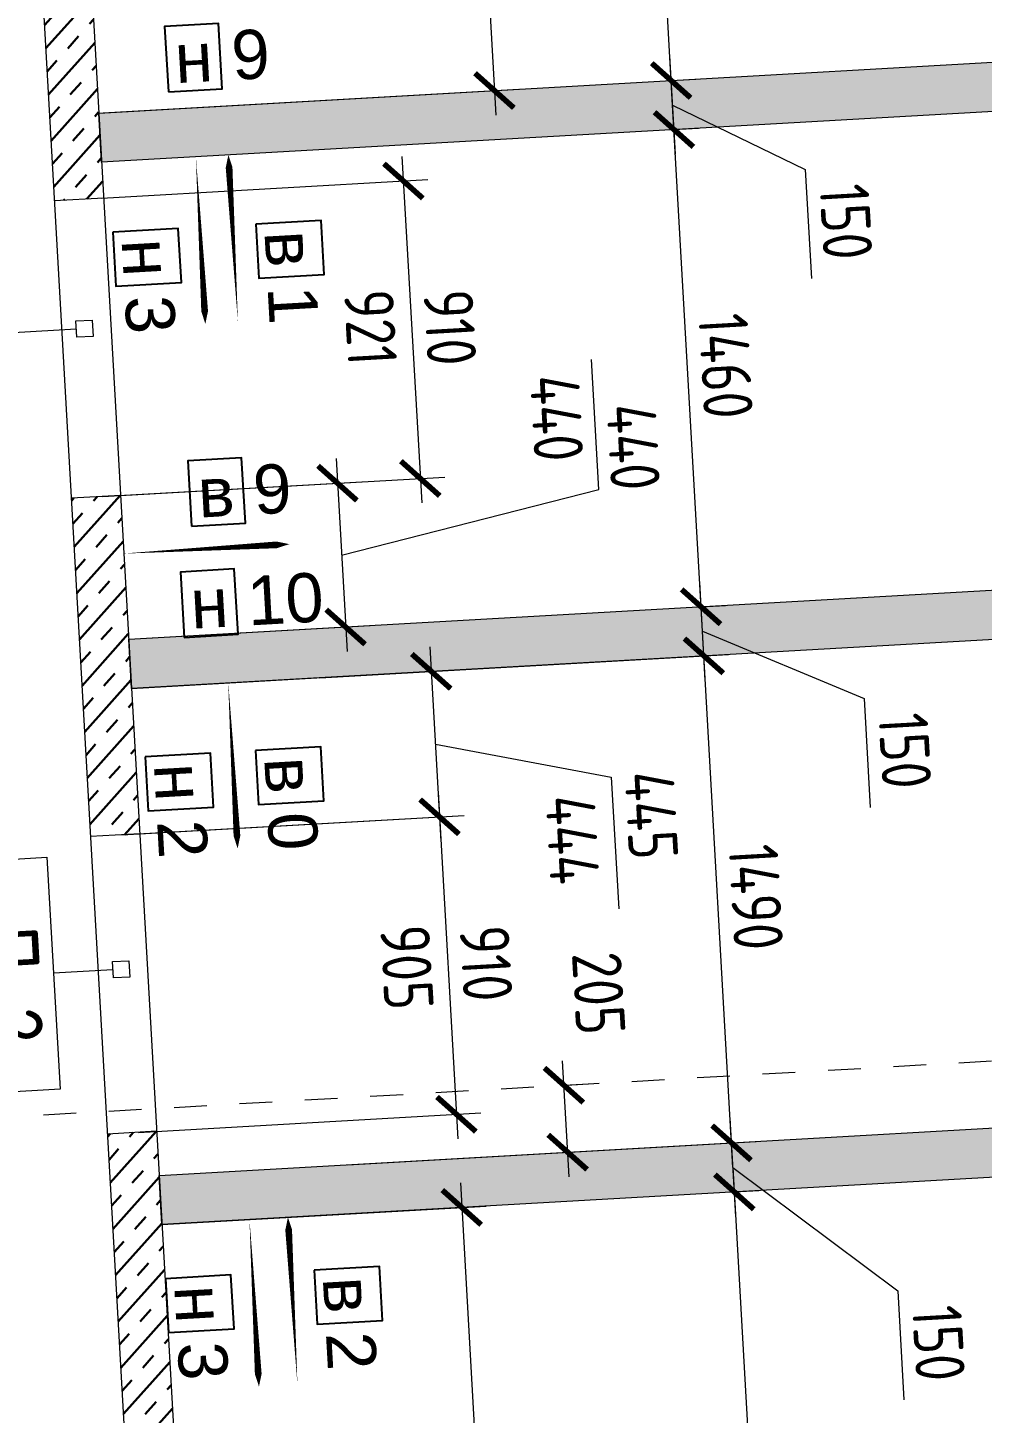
# Model space of a CAD drawing. Header units: metres. Extents: x 93803 to 107732, y 94484 to 125083.
# Drawn here: x 107726.559 to 107729.475, y 110810.089 to 110814.321 of the extents above; entities that cross this region are included whole.
import ezdxf

# ---------------------------------------------------------------- set-up
doc = ezdxf.new("R2010")
doc.units = ezdxf.units.M
doc.header["$PDMODE"] = 35
doc.header["$PDSIZE"] = 1
doc.linetypes.add('_ШПТ__20_т__2_5__Линия сетки', pattern=[25, 20, -2.5, 0, -2.5])
doc.layers.get('Defpoints').update_dxf_attribs({"color": 253})
for name, color, linetype in [('2023.10.30_В_ОТКЛОНЕНИЯ', 7, 'Continuous'), ('2023.10.30_Н_ОТКЛОНЕНИЯ', 7, 'Continuous'), ('_4-3_ маркировка на кладочных планах АР', 7, 'Continuous')]:
    doc.layers.add(name, color=color, linetype=linetype)
for name, color, linetype, lineweight in [('Оси', 250, 'Continuous', 9), ('Размеры', 250, 'Continuous', 9), ('Стены', 7, 'Continuous', 18), ('Стены штриховка', 7, 'Continuous', 30)]:
    doc.layers.add(name, color=color, linetype=linetype, lineweight=lineweight)
doc.styles.add('AxeAndPointZ', font='arial.ttf')
doc.styles.add('ГОСТ 2.304', font='CS_Gost2304.shx')
doc.styles.add('стиль1', font='isocpeur.ttf')
doc.dimstyles.new('невидим', dxfattribs={"dimscale": 100, "dimtxt": 1.5, "dimasz": 1.5, "dimexe": 0.3, "dimexo": 0, "dimgap": 0.5, "dimtad": 1, "dimdec": 0, "dimtxsty": 'ГОСТ 2.304', "dimblk": 'OBLIQUE', "dimcen": 2.5, "dimdle": 0.5, "dimse1": 1, "dimse2": 1, "dimsd1": 1, "dimsd2": 1, "dimadec": 0, "dimazin": 2, "dimtfac": 0.75, "dimtdec": 0, "dimtofl": 0, "dimtmove": 2, "dimatfit": 3, "dimfxl": 1, "dimtfill": 1, "dimtolj": 1, "dimlwd": 9, "dimlwe": 9, "dimarcsym": 1})
doc.dimstyles.new('СПДС', dxfattribs={"dimscale": 100, "dimtxt": 2, "dimasz": 1.5, "dimexe": 1, "dimexo": 0, "dimgap": 0.5, "dimtad": 1, "dimdec": 0, "dimtxsty": 'ГОСТ 2.304', "dimblk": 'ARCHTICK', "dimcen": 2.5, "dimdle": 1, "dimadec": 0, "dimazin": 2, "dimtfac": 0.75, "dimtdec": 0, "dimtmove": 1, "dimatfit": 3, "dimfxl": 1, "dimtfill": 1, "dimtolj": 1, "dimlwd": 9, "dimlwe": 9, "dimarcsym": 1})

# ---------------------------------------------------------------- blocks, each defined once
blk = doc.blocks.new('_ArchTick')
at = {"color": 0, "linetype": 'ByBlock', "const_width": 0.15}
blk.add_lwpolyline([(-0.5, -0.5), (0.5, 0.5)], dxfattribs=at)
blk = doc.blocks.new('*D4526')
at = {"layer": 'Defpoints', "color": 0, "ltscale": 75, "transparency": 16777216}
for p in [(30086.4, 9537.5), (29305.9, 8321), (30086.4, 8322)]:
    blk.add_point(p, dxfattribs=at)
at = {"layer": 'Размеры', "color": 0, "lineweight": 9, "ltscale": 75, "transparency": 16777216}
for p, q in [((29305.9, 8321), (29305.9, 9612.5)), ((30086.4, 8322), (30086.4, 9612.5)), ((29230.9, 9537.5), (30161.4, 9537.5))]:
    blk.add_line(p, q, dxfattribs=at)
at = {"layer": 'Размеры', "color": 0, "lineweight": 9, "ltscale": 75, "transparency": 16777216, "xscale": 112.5, "yscale": 112.5, "zscale": 112.5, "rotation": 180}
blk.add_blockref('_ArchTick', (29305.9, 9537.5), dxfattribs=at)
at = {"layer": 'Размеры', "color": 0, "lineweight": 9, "ltscale": 75, "transparency": 16777216, "xscale": 112.5, "yscale": 112.5, "zscale": 112.5}
blk.add_blockref('_ArchTick', (30086.4, 9537.5), dxfattribs=at)
at = {"layer": 'Размеры', "color": 0, "lineweight": 25, "ltscale": 75, "transparency": 16777216, "insert": (29696.1, 9650), "char_height": 150, "width": 172.39, "attachment_point": 5, "style": 'ГОСТ 2.304'}
blk.add_mtext('\\A1;780', dxfattribs=at)
blk = doc.blocks.new('*D4962')
at = {"layer": 'Defpoints', "color": 0, "ltscale": 75, "transparency": 16777216}
for p in [(31256.4, 9244.2), (30346.4, 8321.3), (31256.4, 8272.3)]:
    blk.add_point(p, dxfattribs=at)
at = {"layer": 'Размеры', "color": 0, "lineweight": 9, "ltscale": 75, "transparency": 16777216}
for p, q in [((30346.4, 8321.3), (30346.4, 9319.2)), ((31256.4, 8272.3), (31256.4, 9319.2)), ((30271.4, 9244.2), (31331.4, 9244.2))]:
    blk.add_line(p, q, dxfattribs=at)
at = {"layer": 'Размеры', "color": 0, "lineweight": 9, "ltscale": 75, "transparency": 16777216, "xscale": 112.5, "yscale": 112.5, "zscale": 112.5, "rotation": 180}
blk.add_blockref('_ArchTick', (30346.4, 9244.2), dxfattribs=at)
at = {"layer": 'Размеры', "color": 0, "lineweight": 9, "ltscale": 75, "transparency": 16777216, "xscale": 112.5, "yscale": 112.5, "zscale": 112.5}
blk.add_blockref('_ArchTick', (31256.4, 9244.2), dxfattribs=at)
at = {"layer": 'Размеры', "color": 0, "lineweight": 25, "ltscale": 75, "transparency": 16777216, "insert": (30801.4, 9361), "char_height": 150, "width": 172.39, "attachment_point": 5, "style": 'ГОСТ 2.304'}
blk.add_mtext('\\A1;910', dxfattribs=at)
blk = doc.blocks.new('*D4963')
at = {"layer": 'Defpoints', "color": 0, "ltscale": 75, "transparency": 16777216}
for p in [(31696.4, 8990.8), (31256.4, 8321.3), (31696.4, 8327.3)]:
    blk.add_point(p, dxfattribs=at)
at = {"layer": 'Размеры', "color": 0, "lineweight": 9, "ltscale": 75, "transparency": 16777216}
for p, q in [((31320.9, 9786.5), (30923.4, 9786.5)), ((31476.4, 8990.8), (31320.9, 9786.5)), ((31256.4, 8321.3), (31256.4, 9065.8)), ((31696.4, 8327.3), (31696.4, 9065.8)), ((31181.4, 8990.8), (31771.4, 8990.8))]:
    blk.add_line(p, q, dxfattribs=at)
at = {"layer": 'Размеры', "color": 0, "lineweight": 9, "ltscale": 75, "transparency": 16777216, "xscale": 112.5, "yscale": 112.5, "zscale": 112.5, "rotation": 180}
blk.add_blockref('_ArchTick', (31256.4, 8990.8), dxfattribs=at)
at = {"layer": 'Размеры', "color": 0, "lineweight": 9, "ltscale": 75, "transparency": 16777216, "xscale": 112.5, "yscale": 112.5, "zscale": 112.5}
blk.add_blockref('_ArchTick', (31696.4, 8990.8), dxfattribs=at)
at = {"layer": 'Размеры', "color": 0, "lineweight": 25, "ltscale": 75, "transparency": 16777216, "insert": (31197.2, 9899), "char_height": 150, "width": 172.39, "attachment_point": 5, "style": 'ГОСТ 2.304'}
blk.add_mtext('\\A1;440', dxfattribs=at)
blk = doc.blocks.new('*D4964')
at = {"layer": 'Defpoints', "color": 0, "ltscale": 75, "transparency": 16777216}
for p in [(32291.5, 9244.2), (31846.5, 8327.3), (32291.5, 8272)]:
    blk.add_point(p, dxfattribs=at)
at = {"layer": 'Размеры', "color": 0, "lineweight": 9, "ltscale": 75, "transparency": 16777216}
for p, q in [((32069, 9244.2), (32199.9, 9774.7)), ((32199.9, 9774.7), (32603.6, 9774.7)), ((31846.5, 8327.3), (31846.5, 9319.2)), ((32291.5, 8272), (32291.5, 9319.2)), ((31771.5, 9244.2), (32366.5, 9244.2))]:
    blk.add_line(p, q, dxfattribs=at)
at = {"layer": 'Размеры', "color": 0, "lineweight": 9, "ltscale": 75, "transparency": 16777216, "xscale": 112.5, "yscale": 112.5, "zscale": 112.5, "rotation": 180}
blk.add_blockref('_ArchTick', (31846.5, 9244.2), dxfattribs=at)
at = {"layer": 'Размеры', "color": 0, "lineweight": 9, "ltscale": 75, "transparency": 16777216, "xscale": 112.5, "yscale": 112.5, "zscale": 112.5}
blk.add_blockref('_ArchTick', (32291.5, 9244.2), dxfattribs=at)
at = {"layer": 'Размеры', "color": 0, "lineweight": 25, "ltscale": 75, "transparency": 16777216, "insert": (32323.6, 9890.3), "char_height": 150, "width": 172.39, "attachment_point": 5, "style": 'ГОСТ 2.304'}
blk.add_mtext('\\A1;445', dxfattribs=at)
blk = doc.blocks.new('*D4965')
at = {"layer": 'Defpoints', "color": 0, "ltscale": 75, "transparency": 16777216}
for p in [(33201.5, 9244.2), (32291.5, 8321), (33201.5, 8272)]:
    blk.add_point(p, dxfattribs=at)
at = {"layer": 'Размеры', "color": 0, "lineweight": 9, "ltscale": 75, "transparency": 16777216}
for p, q in [((32291.5, 8321), (32291.5, 9319.2)), ((33201.5, 8272), (33201.5, 9319.2)), ((32216.5, 9244.2), (33276.5, 9244.2))]:
    blk.add_line(p, q, dxfattribs=at)
at = {"layer": 'Размеры', "color": 0, "lineweight": 9, "ltscale": 75, "transparency": 16777216, "xscale": 112.5, "yscale": 112.5, "zscale": 112.5, "rotation": 180}
blk.add_blockref('_ArchTick', (32291.5, 9244.2), dxfattribs=at)
at = {"layer": 'Размеры', "color": 0, "lineweight": 9, "ltscale": 75, "transparency": 16777216, "xscale": 112.5, "yscale": 112.5, "zscale": 112.5}
blk.add_blockref('_ArchTick', (33201.5, 9244.2), dxfattribs=at)
at = {"layer": 'Размеры', "color": 0, "lineweight": 25, "ltscale": 75, "transparency": 16777216, "insert": (32746.5, 9361), "char_height": 150, "width": 172.39, "attachment_point": 5, "style": 'ГОСТ 2.304'}
blk.add_mtext('\\A1;910', dxfattribs=at)
blk = doc.blocks.new('*D4527')
at = {"layer": 'Defpoints', "color": 0, "ltscale": 75, "transparency": 16777216}
for p in [(35751.4, 9244.2), (33486.4, 8327.2), (35751.4, 8272)]:
    blk.add_point(p, dxfattribs=at)
at = {"layer": 'Размеры', "color": 0, "lineweight": 9, "ltscale": 75, "transparency": 16777216}
for p, q in [((33486.4, 8327.2), (33486.4, 9319.2)), ((35751.4, 8272), (35751.4, 9319.2)), ((33411.4, 9244.2), (35826.4, 9244.2))]:
    blk.add_line(p, q, dxfattribs=at)
at = {"layer": 'Размеры', "color": 0, "lineweight": 9, "ltscale": 75, "transparency": 16777216, "xscale": 112.5, "yscale": 112.5, "zscale": 112.5, "rotation": 180}
blk.add_blockref('_ArchTick', (33486.4, 9244.2), dxfattribs=at)
at = {"layer": 'Размеры', "color": 0, "lineweight": 9, "ltscale": 75, "transparency": 16777216, "xscale": 112.5, "yscale": 112.5, "zscale": 112.5}
blk.add_blockref('_ArchTick', (35751.4, 9244.2), dxfattribs=at)
at = {"layer": 'Размеры', "color": 0, "lineweight": 25, "ltscale": 75, "transparency": 16777216, "insert": (34618.9, 9365.6), "char_height": 150, "width": 172.39, "attachment_point": 5, "style": 'ГОСТ 2.304'}
blk.add_mtext('\\A1;2265', dxfattribs=at)
blk = doc.blocks.new('*D4992')
at = {"layer": 'Defpoints', "color": 0, "ltscale": 100, "transparency": 16777216}
for p in [(32292.2, 9027.2), (31848, 8738.8, -62.6), (32292.2, 8268.2, 1118.9)]:
    blk.add_point(p, dxfattribs=at)
at = {"color": 0, "ltscale": 100, "transparency": 16777216, "insert": (32384.3, 9645.4), "char_height": 150, "attachment_point": 5, "style": 'ГОСТ 2.304', "bg_fill": 3, "box_fill_scale": 1.1, "bg_fill_color": 256, "bg_fill_true_color": 13158600, "bg_fill_transparency": 0}
blk.add_mtext('\\A1;444', dxfattribs=at)
blk = doc.blocks.new('_Oblique')
at = {"color": 0, "linetype": 'ByBlock', "lineweight": -2}
blk.add_line((-0.5, -0.5), (0.5, 0.5), dxfattribs=at)
blk = doc.blocks.new('*D4993')
at = {"layer": 'Defpoints', "color": 0, "ltscale": 100, "transparency": 16777216}
for p in [(33197.7, 8733.2), (32292.2, 8268.2, 1118.9), (33197.7, 8257, 1051.9)]:
    blk.add_point(p, dxfattribs=at)
at = {"color": 0, "ltscale": 100, "transparency": 16777216, "insert": (32744.9, 9118.8), "char_height": 150, "attachment_point": 5, "style": 'ГОСТ 2.304', "bg_fill": 3, "box_fill_scale": 1.1, "bg_fill_color": 256, "bg_fill_true_color": 13158600, "bg_fill_transparency": 0}
blk.add_mtext('\\A1;905', dxfattribs=at)
blk = doc.blocks.new('*D4994')
at = {"layer": 'Defpoints', "color": 0, "ltscale": 100, "transparency": 16777216}
for p in [(31257.8, 9226.1), (31848, 8738.8, -62.6), (31257.8, 8253.8, 1022.5)]:
    blk.add_point(p, dxfattribs=at)
at = {"color": 0, "ltscale": 100, "transparency": 16777216, "insert": (31096, 9670.3), "char_height": 150, "attachment_point": 5, "style": 'ГОСТ 2.304', "bg_fill": 3, "box_fill_scale": 1.1, "bg_fill_color": 256, "bg_fill_true_color": 13158600, "bg_fill_transparency": 0}
blk.add_mtext('\\A1;440', dxfattribs=at)
blk = doc.blocks.new('*D4995')
at = {"layer": 'Defpoints', "color": 0, "ltscale": 100, "transparency": 16777216}
for p in [(30337.2, 8697.3), (31257.8, 8253.8, 1022.5), (30337.2, 8225.6, 896.8)]:
    blk.add_point(p, dxfattribs=at)
at = {"color": 0, "ltscale": 100, "transparency": 16777216, "insert": (30787.4, 9118.8), "char_height": 150, "attachment_point": 5, "style": 'ГОСТ 2.304', "bg_fill": 3, "box_fill_scale": 1.1, "bg_fill_color": 256, "bg_fill_true_color": 13158600, "bg_fill_transparency": 0}
blk.add_mtext('\\A1;921', dxfattribs=at)
blk = doc.blocks.new('*D4924')
at = {"layer": 'Defpoints', "color": 0, "ltscale": 100, "transparency": 16777216}
for p in [(33131.5, 9576.8), (33131.5, 9576.8), (33336.3, 9576.8)]:
    blk.add_point(p, dxfattribs=at)
at = {"layer": 'Размеры', "color": 0, "lineweight": 9, "ltscale": 100, "transparency": 16777216}
for p, q in [((33131.5, 9576.8), (33131.5, 9651.8)), ((33336.3, 9576.8), (33336.3, 9651.8)), ((33411.3, 9576.8), (33056.5, 9576.8))]:
    blk.add_line(p, q, dxfattribs=at)
at = {"layer": 'Размеры', "color": 0, "lineweight": 9, "ltscale": 100, "transparency": 16777216, "xscale": 112.5, "yscale": 112.5, "zscale": 112.5, "rotation": 180}
blk.add_blockref('_ArchTick', (33131.5, 9576.8), dxfattribs=at)
at = {"layer": 'Размеры', "color": 0, "lineweight": 9, "ltscale": 100, "transparency": 16777216, "xscale": 112.5, "yscale": 112.5, "zscale": 112.5}
blk.add_blockref('_ArchTick', (33336.3, 9576.8), dxfattribs=at)
at = {"layer": 'Размеры', "color": 0, "lineweight": 25, "ltscale": 100, "transparency": 16777216, "insert": (32857.3, 9699), "char_height": 150, "attachment_point": 5, "style": 'ГОСТ 2.304'}
blk.add_mtext('\\A1;205', dxfattribs=at)
blk = doc.blocks.new('*D4925')
at = {"layer": 'Defpoints', "color": 0, "ltscale": 100, "transparency": 16777216}
for p in [(31846.5, 10078.1), (31846.5, 8903.2), (33336.3, 8903.2)]:
    blk.add_point(p, dxfattribs=at)
at = {"layer": 'Размеры', "color": 0, "lineweight": 9, "ltscale": 100, "transparency": 16777216}
for p, q in [((31846.5, 8903.2), (31846.5, 10153.1)), ((33336.3, 8903.2), (33336.3, 10153.1)), ((33411.3, 10078.1), (31771.5, 10078.1))]:
    blk.add_line(p, q, dxfattribs=at)
at = {"layer": 'Размеры', "color": 0, "lineweight": 9, "ltscale": 100, "transparency": 16777216, "xscale": 112.5, "yscale": 112.5, "zscale": 112.5, "rotation": 180}
blk.add_blockref('_ArchTick', (31846.5, 10078.1), dxfattribs=at)
at = {"layer": 'Размеры', "color": 0, "lineweight": 9, "ltscale": 100, "transparency": 16777216, "xscale": 112.5, "yscale": 112.5, "zscale": 112.5}
blk.add_blockref('_ArchTick', (33336.3, 10078.1), dxfattribs=at)
at = {"layer": 'Размеры', "color": 0, "lineweight": 25, "ltscale": 100, "transparency": 16777216, "insert": (32591.4, 10194.9), "char_height": 150, "attachment_point": 5, "style": 'ГОСТ 2.304'}
blk.add_mtext('\\A1;1490', dxfattribs=at)
blk = doc.blocks.new('*D4926')
at = {"layer": 'Defpoints', "color": 0, "ltscale": 100, "transparency": 16777216}
for p in [(31696.4, 10078.1), (31696.4, 10078.1), (31846.5, 10078.1)]:
    blk.add_point(p, dxfattribs=at)
at = {"layer": 'Размеры', "color": 0, "lineweight": 9, "ltscale": 100, "transparency": 16777216}
for p, q in [((31771.4, 10078.1), (32004, 10559.2)), ((32004, 10559.2), (32337.8, 10559.2)), ((31696.4, 10078.1), (31696.4, 10153.1)), ((31846.5, 10078.1), (31846.5, 10153.1)), ((31921.5, 10078.1), (31621.4, 10078.1))]:
    blk.add_line(p, q, dxfattribs=at)
at = {"layer": 'Размеры', "color": 0, "lineweight": 9, "ltscale": 100, "transparency": 16777216, "xscale": 112.5, "yscale": 112.5, "zscale": 112.5, "rotation": 180}
blk.add_blockref('_ArchTick', (31696.4, 10078.1), dxfattribs=at)
at = {"layer": 'Размеры', "color": 0, "lineweight": 9, "ltscale": 100, "transparency": 16777216, "xscale": 112.5, "yscale": 112.5, "zscale": 112.5}
blk.add_blockref('_ArchTick', (31846.5, 10078.1), dxfattribs=at)
at = {"layer": 'Размеры', "color": 0, "lineweight": 25, "ltscale": 100, "transparency": 16777216, "insert": (32170.9, 10674.8), "char_height": 150, "attachment_point": 5, "style": 'ГОСТ 2.304'}
blk.add_mtext('\\A1;150', dxfattribs=at)
blk = doc.blocks.new('*D4927')
at = {"layer": 'Defpoints', "color": 0, "ltscale": 100, "transparency": 16777216}
for p in [(30236.4, 10078.1), (30236.4, 10078.1), (31696.4, 10078.1)]:
    blk.add_point(p, dxfattribs=at)
at = {"layer": 'Размеры', "color": 0, "lineweight": 9, "ltscale": 100, "transparency": 16777216}
for p, q in [((30236.4, 10078.1), (30236.4, 10153.1)), ((31696.4, 10078.1), (31696.4, 10153.1)), ((31771.4, 10078.1), (30161.4, 10078.1))]:
    blk.add_line(p, q, dxfattribs=at)
at = {"layer": 'Размеры', "color": 0, "lineweight": 9, "ltscale": 100, "transparency": 16777216, "xscale": 112.5, "yscale": 112.5, "zscale": 112.5, "rotation": 180}
blk.add_blockref('_ArchTick', (30236.4, 10078.1), dxfattribs=at)
at = {"layer": 'Размеры', "color": 0, "lineweight": 9, "ltscale": 100, "transparency": 16777216, "xscale": 112.5, "yscale": 112.5, "zscale": 112.5}
blk.add_blockref('_ArchTick', (31696.4, 10078.1), dxfattribs=at)
at = {"layer": 'Размеры', "color": 0, "lineweight": 25, "ltscale": 100, "transparency": 16777216, "insert": (30966.4, 10194.9), "char_height": 150, "attachment_point": 5, "style": 'ГОСТ 2.304'}
blk.add_mtext('\\A1;1460', dxfattribs=at)
blk = doc.blocks.new('*D4928')
at = {"layer": 'Defpoints', "color": 0, "ltscale": 100, "transparency": 16777216}
for p in [(30086.4, 10078.1), (30086.4, 10078.1), (30236.4, 10078.1)]:
    blk.add_point(p, dxfattribs=at)
at = {"layer": 'Размеры', "color": 0, "lineweight": 9, "ltscale": 100, "transparency": 16777216}
for p, q in [((30161.4, 10078.1), (30380.6, 10471.2)), ((30380.6, 10471.2), (30714.4, 10471.2)), ((30086.4, 10078.1), (30086.4, 10153.1)), ((30236.4, 10078.1), (30236.4, 10153.1)), ((30311.4, 10078.1), (30011.4, 10078.1))]:
    blk.add_line(p, q, dxfattribs=at)
at = {"layer": 'Размеры', "color": 0, "lineweight": 9, "ltscale": 100, "transparency": 16777216, "xscale": 112.5, "yscale": 112.5, "zscale": 112.5, "rotation": 180}
blk.add_blockref('_ArchTick', (30086.4, 10078.1), dxfattribs=at)
at = {"layer": 'Размеры', "color": 0, "lineweight": 9, "ltscale": 100, "transparency": 16777216, "xscale": 112.5, "yscale": 112.5, "zscale": 112.5}
blk.add_blockref('_ArchTick', (30236.4, 10078.1), dxfattribs=at)
at = {"layer": 'Размеры', "color": 0, "lineweight": 25, "ltscale": 100, "transparency": 16777216, "insert": (30547.5, 10586.8), "char_height": 150, "attachment_point": 5, "style": 'ГОСТ 2.304'}
blk.add_mtext('\\A1;150', dxfattribs=at)
blk = doc.blocks.new('*D4929')
at = {"layer": 'Defpoints', "color": 0, "ltscale": 100, "transparency": 16777216}
for p in [(27011.4, 10078.1), (27011.4, 10078.1), (30086.4, 10078.1)]:
    blk.add_point(p, dxfattribs=at)
at = {"layer": 'Размеры', "color": 0, "lineweight": 9, "ltscale": 100, "transparency": 16777216}
for p, q in [((27011.4, 10078.1), (27011.4, 10153.1)), ((30086.4, 10078.1), (30086.4, 10153.1)), ((30161.4, 10078.1), (26936.4, 10078.1))]:
    blk.add_line(p, q, dxfattribs=at)
at = {"layer": 'Размеры', "color": 0, "lineweight": 9, "ltscale": 100, "transparency": 16777216, "xscale": 112.5, "yscale": 112.5, "zscale": 112.5, "rotation": 180}
blk.add_blockref('_ArchTick', (27011.4, 10078.1), dxfattribs=at)
at = {"layer": 'Размеры', "color": 0, "lineweight": 9, "ltscale": 100, "transparency": 16777216, "xscale": 112.5, "yscale": 112.5, "zscale": 112.5}
blk.add_blockref('_ArchTick', (30086.4, 10078.1), dxfattribs=at)
at = {"layer": 'Размеры', "color": 0, "lineweight": 25, "ltscale": 100, "transparency": 16777216, "insert": (28548.9, 10193.7), "char_height": 150, "attachment_point": 5, "style": 'ГОСТ 2.304'}
blk.add_mtext('\\A1;3075', dxfattribs=at)
blk = doc.blocks.new('*D4931')
at = {"layer": 'Defpoints', "color": 0, "ltscale": 100, "transparency": 16777216}
for p in [(33486.4, 10078.1), (38876.4, 10078.1), (38876.4, 10078.1)]:
    blk.add_point(p, dxfattribs=at)
at = {"layer": 'Размеры', "color": 0, "lineweight": 9, "ltscale": 100, "transparency": 16777216}
for p, q in [((33486.4, 10078.1), (33486.4, 10153.1)), ((38876.4, 10078.1), (38876.4, 10153.1)), ((33411.4, 10078.1), (38951.4, 10078.1))]:
    blk.add_line(p, q, dxfattribs=at)
at = {"layer": 'Размеры', "color": 0, "lineweight": 9, "ltscale": 100, "transparency": 16777216, "xscale": 112.5, "yscale": 112.5, "zscale": 112.5, "rotation": 180}
blk.add_blockref('_ArchTick', (33486.4, 10078.1), dxfattribs=at)
at = {"layer": 'Размеры', "color": 0, "lineweight": 9, "ltscale": 100, "transparency": 16777216, "xscale": 112.5, "yscale": 112.5, "zscale": 112.5}
blk.add_blockref('_ArchTick', (38876.4, 10078.1), dxfattribs=at)
at = {"layer": 'Размеры', "color": 0, "lineweight": 25, "ltscale": 100, "transparency": 16777216, "insert": (36181.4, 10194.9), "char_height": 150, "attachment_point": 5, "style": 'ГОСТ 2.304'}
blk.add_mtext('\\A1;5390', dxfattribs=at)
blk = doc.blocks.new('*D4933')
at = {"layer": 'Defpoints', "color": 0, "ltscale": 100, "transparency": 16777216}
for p in [(33336.3, 10078.1), (33336.3, 10078.1), (33486.4, 10078.1)]:
    blk.add_point(p, dxfattribs=at)
at = {"layer": 'Размеры', "color": 0, "lineweight": 9, "ltscale": 100, "transparency": 16777216}
for p, q in [((33411.3, 10078.1), (33816.3, 10559.2)), ((33816.3, 10559.2), (34150.1, 10559.2)), ((33336.3, 10078.1), (33336.3, 10153.1)), ((33486.4, 10078.1), (33486.4, 10153.1)), ((33561.4, 10078.1), (33261.3, 10078.1))]:
    blk.add_line(p, q, dxfattribs=at)
at = {"layer": 'Размеры', "color": 0, "lineweight": 9, "ltscale": 100, "transparency": 16777216, "xscale": 112.5, "yscale": 112.5, "zscale": 112.5, "rotation": 180}
blk.add_blockref('_ArchTick', (33336.3, 10078.1), dxfattribs=at)
at = {"layer": 'Размеры', "color": 0, "lineweight": 9, "ltscale": 100, "transparency": 16777216, "xscale": 112.5, "yscale": 112.5, "zscale": 112.5}
blk.add_blockref('_ArchTick', (33486.4, 10078.1), dxfattribs=at)
at = {"layer": 'Размеры', "color": 0, "lineweight": 25, "ltscale": 100, "transparency": 16777216, "insert": (33983.2, 10674.8), "char_height": 150, "attachment_point": 5, "style": 'ГОСТ 2.304'}
blk.add_mtext('\\A1;150', dxfattribs=at)
blk = doc.blocks.new('*D3545')
at = {"layer": 'Defpoints', "color": 0, "transparency": 16777216}
for p in [(35736, 8743), (33489, 8620.7, 3927), (35736, 8217, 5219)]:
    blk.add_point(p, dxfattribs=at)
at = {"color": 0, "transparency": 16777216, "insert": (34616.6, 9113.7), "char_height": 150, "attachment_point": 5, "style": 'ГОСТ 2.304', "bg_fill": 3, "box_fill_scale": 1.1, "bg_fill_color": 256, "bg_fill_true_color": 13158600, "bg_fill_transparency": 0}
blk.add_mtext('\\A1;2247', dxfattribs=at)
blk = doc.blocks.new('*D3548')
at = {"layer": 'Defpoints', "color": 0, "ltscale": 100, "transparency": 16777216}
for p in [(29303.6, 9313.1), (30088.5, 8722.3, 3935), (29303.6, 8253.5, 1007.6)]:
    blk.add_point(p, dxfattribs=at)
at = {"color": 0, "ltscale": 100, "transparency": 16777216, "insert": (29700.5, 9404.6), "char_height": 150, "attachment_point": 5, "style": 'ГОСТ 2.304', "bg_fill": 3, "box_fill_scale": 1.1, "bg_fill_color": 256, "bg_fill_true_color": 13158600, "bg_fill_transparency": 0}
blk.add_mtext('\\A1;785', dxfattribs=at)
blk = doc.blocks.new('34433')
at = {"layer": 'Оси', "linetype": '_ШПТ__20_т__2_5__Линия сетки'}
blk.add_line((33131.5, -815.2), (33131.5, 12717.6), dxfattribs=at)
at = {"layer": 'Стены'}
for points in [[(30086.4, 12187.3), (30236.4, 12187.3), (30236.4, 8327.3), (30086.4, 8327.3)], [(33336.3, 12187.2), (33486.4, 12187.2), (33486.4, 8327.2), (33336.3, 8327.2)]]:
    blk.add_lwpolyline(points, close=True, dxfattribs=at)
at = {"layer": 'Размеры', "color": 0, "lineweight": 25, "ltscale": 100}
for base, p1, p2, picture, middle in [((31696.4, 10078.1), (31846.5, 10078.1), (31696.4, 10078.1), '*D4926', (32041.5, 10559.2)), ((33336.3, 10078.1), (33486.4, 10078.1), (33336.3, 10078.1), '*D4933', (33853.8, 10559.2)), ((30086.4, 10078.1), (30236.4, 10078.1), (30086.4, 10078.1), '*D4928', (30418.1, 10471.2)), ((33131.5, 9576.8), (33336.3, 9576.8), (33131.5, 9576.8), '*D4924', (32857.3, 9577.6))]:
    dim = blk.add_linear_dim(base=base, p1=p1, p2=p2, dimstyle='СПДС', override={"dimscale": 75, "dimtfill": 0}, dxfattribs=at)
    dim.commit()
    dim.dimension.update_dxf_attribs({"geometry": picture, "text_midpoint": middle, "dimtype": 160})
for base, p1, p2, picture, middle in [((27011.4, 10078.1), (30086.4, 10078.1), (27011.4, 10078.1), '*D4929', (28548.9, 10193.7)), ((30236.4, 10078.1), (31696.4, 10078.1), (30236.4, 10078.1), '*D4927', (30966.4, 10194.9)), ((38876.4, 10078.1), (33486.4, 10078.1), (38876.4, 10078.1), '*D4931', (36181.4, 10194.9))]:
    dim = blk.add_linear_dim(base=base, p1=p1, p2=p2, dimstyle='СПДС', override={"dimscale": 75, "dimtfill": 0}, dxfattribs=at)
    dim.commit()
    dim.dimension.update_dxf_attribs({"geometry": picture, "text_midpoint": middle})
at = {"layer": 'Размеры', "color": 0, "lineweight": 25, "ltscale": 75}
for base, p1, p2, picture, middle in [((31696.4, 8990.8), (31256.4, 8321.3), (31696.4, 8327.3), '*D4963', (31283.4, 9786.5)), ((32291.5, 9244.2), (31846.5, 8327.3), (32291.5, 8272), '*D4964', (32237.4, 9774.7))]:
    dim = blk.add_linear_dim(base=base, p1=p1, p2=p2, dimstyle='СПДС', override={"dimscale": 75, "dimtfill": 0}, dxfattribs=at)
    dim.commit()
    dim.dimension.update_dxf_attribs({"geometry": picture, "text_midpoint": middle, "dimtype": 160})
dim = blk.add_linear_dim(base=(30086.4, 9537.5), p1=(29305.9, 8321), p2=(30086.4, 8322), text='780', dimstyle='СПДС', override={"dimscale": 75, "dimtfill": 0}, dxfattribs=at)
dim.commit()
dim.dimension.update_dxf_attribs({"geometry": '*D4526', "text_midpoint": (29696.1, 9650)})
for base, p1, p2, picture, middle in [((31256.4, 9244.2), (30346.4, 8321.3), (31256.4, 8272.3), '*D4962', (30801.4, 9361)), ((33201.5, 9244.2), (32291.5, 8321), (33201.5, 8272), '*D4965', (32746.5, 9361)), ((35751.4, 9244.2), (33486.4, 8327.2), (35751.4, 8272), '*D4527', (34618.9, 9365.6))]:
    dim = blk.add_linear_dim(base=base, p1=p1, p2=p2, dimstyle='СПДС', override={"dimscale": 75, "dimtfill": 0}, dxfattribs=at)
    dim.commit()
    dim.dimension.update_dxf_attribs({"geometry": picture, "text_midpoint": middle})
at = {"ltscale": 100}
dim = blk.add_linear_dim(base=(32292.2, 9027.2), p1=(31848, 8738.8, -62.6), p2=(32292.2, 8268.2, 1118.9), dimstyle='невидим', dxfattribs=at)
dim.commit()
dim.dimension.update_dxf_attribs({"geometry": '*D4992', "text_midpoint": (32384.3, 9645.4), "dimtype": 160})
dim = blk.add_linear_dim(base=(31257.8, 9226.1), p1=(31848, 8738.8, -62.6), p2=(31257.8, 8253.8, 1022.5), text='440', dimstyle='невидим', dxfattribs=at)
dim.commit()
dim.dimension.update_dxf_attribs({"geometry": '*D4994', "text_midpoint": (31096, 9670.3), "dimtype": 160})
dim = blk.add_linear_dim(base=(33197.6921, 8733.1895), p1=(32292.1968, 8268.1647, 1118.9), p2=(33197.6921, 8257.0436, 1051.9), dimstyle='невидим', dxfattribs=at)
dim.commit()
dim.dimension.update_dxf_attribs({"geometry": '*D4993', "text_midpoint": (32744.9444, 9118.7767), "dimtype": 160})
at = {"layer": 'Стены штриховка'}
h = blk.add_hatch(dxfattribs=at)
h.set_pattern_fill('ASHLER', color=256, scale=200, angle=270, pattern_type=2)
h.set_pattern_definition([(315, (-71903.45, 379.79), (70.71068, 70.71068), []), (315, (-71832.75, 379.79), (70.71068, 70.71068), [50, -50])])
h.paths.add_polyline_path([(35751.4, 8327), (33201.5, 8327), (33201.5, 8177), (35751.4, 8177)])
at = {"layer": 'Стены'}
blk.add_lwpolyline([(31696.4, 12187.3), (31846.5, 12187.3), (31846.5, 8327.3), (31696.4, 8327.3)], close=True, dxfattribs=at)
for points in [[(32291.5, 8327), (32291.5, 8177)], [(33201.5, 8327), (33201.5, 8177)]]:
    blk.add_lwpolyline(points, dxfattribs=at)
at = {"ltscale": 100}
dim = blk.add_linear_dim(base=(30337.2, 8697.3), p1=(31257.8, 8253.8, 1022.5), p2=(30337.2, 8225.6, 896.8), dimstyle='невидим', dxfattribs=at)
dim.commit()
dim.dimension.update_dxf_attribs({"geometry": '*D4995', "text_midpoint": (30787.4, 9118.8), "dimtype": 160})
at = {"layer": 'Размеры', "color": 0, "lineweight": 25, "ltscale": 100}
dim = blk.add_linear_dim(base=(31846.5, 10078.1), p1=(33336.3, 8903.2), p2=(31846.5, 8903.2), dimstyle='СПДС', override={"dimscale": 75, "dimtfill": 0}, dxfattribs=at)
dim.commit()
dim.dimension.update_dxf_attribs({"geometry": '*D4925', "text_midpoint": (32591.4, 10194.9)})
at = {"layer": 'Стены штриховка'}
h = blk.add_hatch(dxfattribs=at)
h.set_pattern_fill('ASHLER', color=256, scale=200, angle=270, pattern_type=2)
h.set_pattern_definition([(315, (-90163.45, 379.79), (70.71068, 70.71068), []), (315, (-90092.75, 379.79), (70.71068, 70.71068), [50, -50])])
h.paths.add_polyline_path([(27011.4, 12187.7), (26861.3, 12187.7), (26861.3, 8327.7), (27011.4, 8327.7)])
h.paths.add_polyline_path([(30236.4, 12187.3), (30086.4, 12187.3), (30086.4, 8327.3), (30236.4, 8327.3)])
h.paths.add_polyline_path([(31846.5, 12187.3), (31696.4, 12187.3), (31696.4, 8327.3), (31846.5, 8327.3)])
h.paths.add_polyline_path([(33486.4, 12187.2), (33336.3, 12187.2), (33336.3, 8327.2), (33486.4, 8327.2)])
h.paths.add_polyline_path([(39026.4, 12187), (38876.4, 12187), (38876.4, 8327), (39026.4, 8327)])
h.paths.add_polyline_path([(42161.5, 12187), (42011.4, 12187), (42011.4, 8327), (42161.5, 8327)])
h = blk.add_hatch(dxfattribs=at)
h.set_pattern_fill('ASHLER', color=256, scale=200, angle=270, pattern_type=2)
h.set_pattern_definition([(315, (-75798.45, 379.79), (70.71068, 70.71068), []), (315, (-75727.75, 379.79), (70.71068, 70.71068), [50, -50])])
h.paths.add_polyline_path([(30346.4, 8327), (29306.5, 8327), (29306.5, 8177), (30346.4, 8177)])
h = blk.add_hatch(dxfattribs=at)
h.set_pattern_fill('ASHLER', color=256, scale=200, angle=270, pattern_type=2)
h.set_pattern_definition([(315, (-73848.5, 379.79), (70.71068, 70.71068), []), (315, (-73777.8, 379.79), (70.71068, 70.71068), [50, -50])])
h.paths.add_polyline_path([(32291.5, 8327), (31256.4, 8327), (31256.4, 8177), (32291.5, 8177)])
at = {"layer": 'Стены'}
blk.add_lwpolyline([(14941.5, 8327), (45321.5, 8327), (45321.5, 8177), (14941.5, 8177)], close=True, dxfattribs=at)
for points in [[(30346.4, 8327), (30346.4, 8177)], [(31256.4, 8327), (31256.4, 8177)]]:
    blk.add_lwpolyline(points, dxfattribs=at)
at = {"ltscale": 100}
dim = blk.add_linear_dim(base=(29303.6, 9313.1), p1=(30088.5, 8722.3, 3935), p2=(29303.6, 8253.5, 1007.6), dimstyle='невидим', dxfattribs=at)
dim.commit()
dim.dimension.update_dxf_attribs({"geometry": '*D3548', "text_midpoint": (29700.5, 9404.6), "dimtype": 128})
dim = blk.add_linear_dim(base=(35736, 8743), p1=(33489, 8620.7, 3927), p2=(35736, 8217, 5219), dimstyle='невидим')
dim.commit()
dim.dimension.update_dxf_attribs({"geometry": '*D3545', "text_midpoint": (34616.6, 9113.7), "dimtype": 128})

msp = doc.modelspace()

# ---------------------------------------------------------------- block references
at = {"xscale": 0.001, "yscale": 0.001, "zscale": 0.001, "rotation": 273.2530497410625}
msp.add_blockref('34433', (107716.7554, 110843.6261), dxfattribs=at)

# ---------------------------------------------------------------- next in the draw order: linework, layer by layer
at = {"layer": '2023.10.30_В_ОТКЛОНЕНИЯ'}
for points in [[(107727.2014, 110813.4224, 0, 0, 0), (107727.1723, 110813.933, 0, 0.1091, 0), (107727.1839, 110813.7288, 0.0205, 0.0205, 0), (107727.2014, 110813.4224, 0, 0, 0)], [(107726.8477, 110812.715, 0, 0, 0), (107727.3583, 110812.744, 0, 0.1091, 0), (107727.154, 110812.7324, 0.0205, 0.0205, 0), (107726.8477, 110812.715, 0, 0, 0)], [(107727.1716, 110812.3253, 0, 0, 0), (107727.2006, 110811.8148, 0, 0.1091, 0), (107727.189, 110812.019, 0.0205, 0.0205, 0), (107727.1716, 110812.3253, 0, 0, 0)], [(107727.3832, 110810.1776, 0, 0, 0), (107727.3542, 110810.6881, 0, 0.1091, 0), (107727.3658, 110810.4839, 0.0205, 0.0205, 0), (107727.3832, 110810.1776, 0, 0, 0)]]:
    msp.add_lwpolyline(points, format="xyseb", dxfattribs=at)
for points in [[(107727.2559, 110813.7213), (107727.2652, 110813.5566), (107727.4649, 110813.5679), (107727.4555, 110813.7327), (107727.2559, 110813.7213)], [(107727.0594, 110812.7985), (107727.2241, 110812.8079), (107727.2128, 110813.0076), (107727.048, 110812.9982), (107727.0594, 110812.7985)], [(107727.2552, 110812.1136), (107727.2645, 110811.9489), (107727.4642, 110811.9602), (107727.4548, 110812.125), (107727.2552, 110812.1136)], [(107727.4341, 110810.5262), (107727.4435, 110810.3615), (107727.6431, 110810.3728), (107727.6338, 110810.5376), (107727.4341, 110810.5262)]]:
    msp.add_lwpolyline(points, dxfattribs=at)
at = {"layer": '2023.10.30_Н_ОТКЛОНЕНИЯ'}
for points in [[(107726.989, 110814.1254), (107727.1537, 110814.1348), (107727.1424, 110814.3344), (107726.9776, 110814.3251), (107726.989, 110814.1254)], [(107726.8195, 110813.6965), (107726.8289, 110813.5318), (107727.0286, 110813.5431), (107727.0192, 110813.7079), (107726.8195, 110813.6965)], [(107727.0369, 110812.4592), (107727.2017, 110812.4686), (107727.1903, 110812.6682), (107727.0256, 110812.6589), (107727.0369, 110812.4592)], [(107726.9182, 110812.0945), (107726.9276, 110811.9297), (107727.1272, 110811.9411), (107727.1179, 110812.1058), (107726.9182, 110812.0945)], [(107726.9805, 110810.5004), (107726.9898, 110810.3357), (107727.1895, 110810.347), (107727.1801, 110810.5118), (107726.9805, 110810.5004)]]:
    msp.add_lwpolyline(points, dxfattribs=at)
for points in [[(107727.073, 110813.9273, 0, 0, 0), (107727.102, 110813.4168, 0, 0.1091, 0), (107727.0904, 110813.621, 0.0205, 0.0205, 0), (107727.073, 110813.9273, 0, 0, 0)], [(107726.8477, 110812.715, 0, 0, 0), (107727.3583, 110812.744, 0, 0.1091, 0), (107727.154, 110812.7324, 0.0205, 0.0205, 0), (107726.8477, 110812.715, 0, 0, 0)], [(107727.1716, 110812.3253, 0, 0, 0), (107727.2006, 110811.8148, 0, 0.1091, 0), (107727.189, 110812.019, 0.0205, 0.0205, 0), (107727.1716, 110812.3253, 0, 0, 0)], [(107727.2367, 110810.6814, 0, 0, 0), (107727.2657, 110810.1709, 0, 0.1091, 0), (107727.2541, 110810.3751, 0.0205, 0.0205, 0), (107727.2367, 110810.6814, 0, 0, 0)]]:
    msp.add_lwpolyline(points, format="xyseb", dxfattribs=at)
at = {"layer": '_4-3_ маркировка на кладочных планах АР', "color": 0, "linetype": 'Continuous', "lineweight": 0}
for p, q in [((107726.7062, 110813.4257), (107726.7561, 110813.4285)), ((107726.709, 110813.3757), (107726.7062, 110813.4257)), ((107726.7561, 110813.4285), (107726.7589, 110813.3786)), ((107726.7076, 110813.4007), (107726.5165, 110813.3898)), ((107726.7589, 110813.3786), (107726.709, 110813.3757)), ((107726.019, 110811.7536), (107726.6181, 110811.7877)), ((107726.6181, 110811.7877), (107726.6583, 110811.0795)), ((107726.8198, 110811.4439), (107726.6382, 110811.4336)), ((107726.8184, 110811.4689), (107726.8683, 110811.4717)), ((107726.8212, 110811.4189), (107726.8184, 110811.4689)), ((107726.8683, 110811.4717), (107726.8711, 110811.4218)), ((107726.8711, 110811.4218), (107726.8212, 110811.4189)), ((107726.6583, 110811.0795), (107726.0593, 110811.0454))]:
    msp.add_line(p, q, dxfattribs=at)

# ---------------------------------------------------------------- next in the draw order: texts
at = {"layer": '2023.10.30_В_ОТКЛОНЕНИЯ', "style": 'AxeAndPointZ'}
for s, rotation, p in [('в 1', 273.253, (107727.2823, 110813.6977)), ('в 9', 3.253, (107727.083, 110812.8249)), ('в 0', 273.253, (107727.2816, 110812.0901)), ('в 2', 273.253, (107727.4605, 110810.5027))]:
    msp.add_text(s, height=0.15, rotation=rotation, dxfattribs=at).set_placement(p)
at = {"layer": '2023.10.30_Н_ОТКЛОНЕНИЯ', "style": 'AxeAndPointZ'}
for s, rotation, p in [('н 9', 3.253, (107727.0125, 110814.1518)), ('н 3', 273.253, (107726.8459, 110813.6729)), ('н 10', 3.253, (107727.0605, 110812.4856)), ('н 2', 273.253, (107726.9446, 110812.0709)), ('н 3', 273.253, (107727.0069, 110810.4769))]:
    msp.add_text(s, height=0.15, rotation=rotation, dxfattribs=at).set_placement(p)
at = {"layer": '_4-3_ маркировка на кладочных планах АР', "color": 0, "lineweight": 5, "insert": (107726.6046, 110811.2861), "char_height": 0.2, "attachment_point": 2, "rotation": 273.253, "style": 'стиль1'}
msp.add_mtext('\\A1;\\pxqc,t0,20;{\\W0.8;П-2 \\H0.66x;\\S^  ;\\S^  ;}', dxfattribs=at)

doc.saveas('drawing.dxf')
